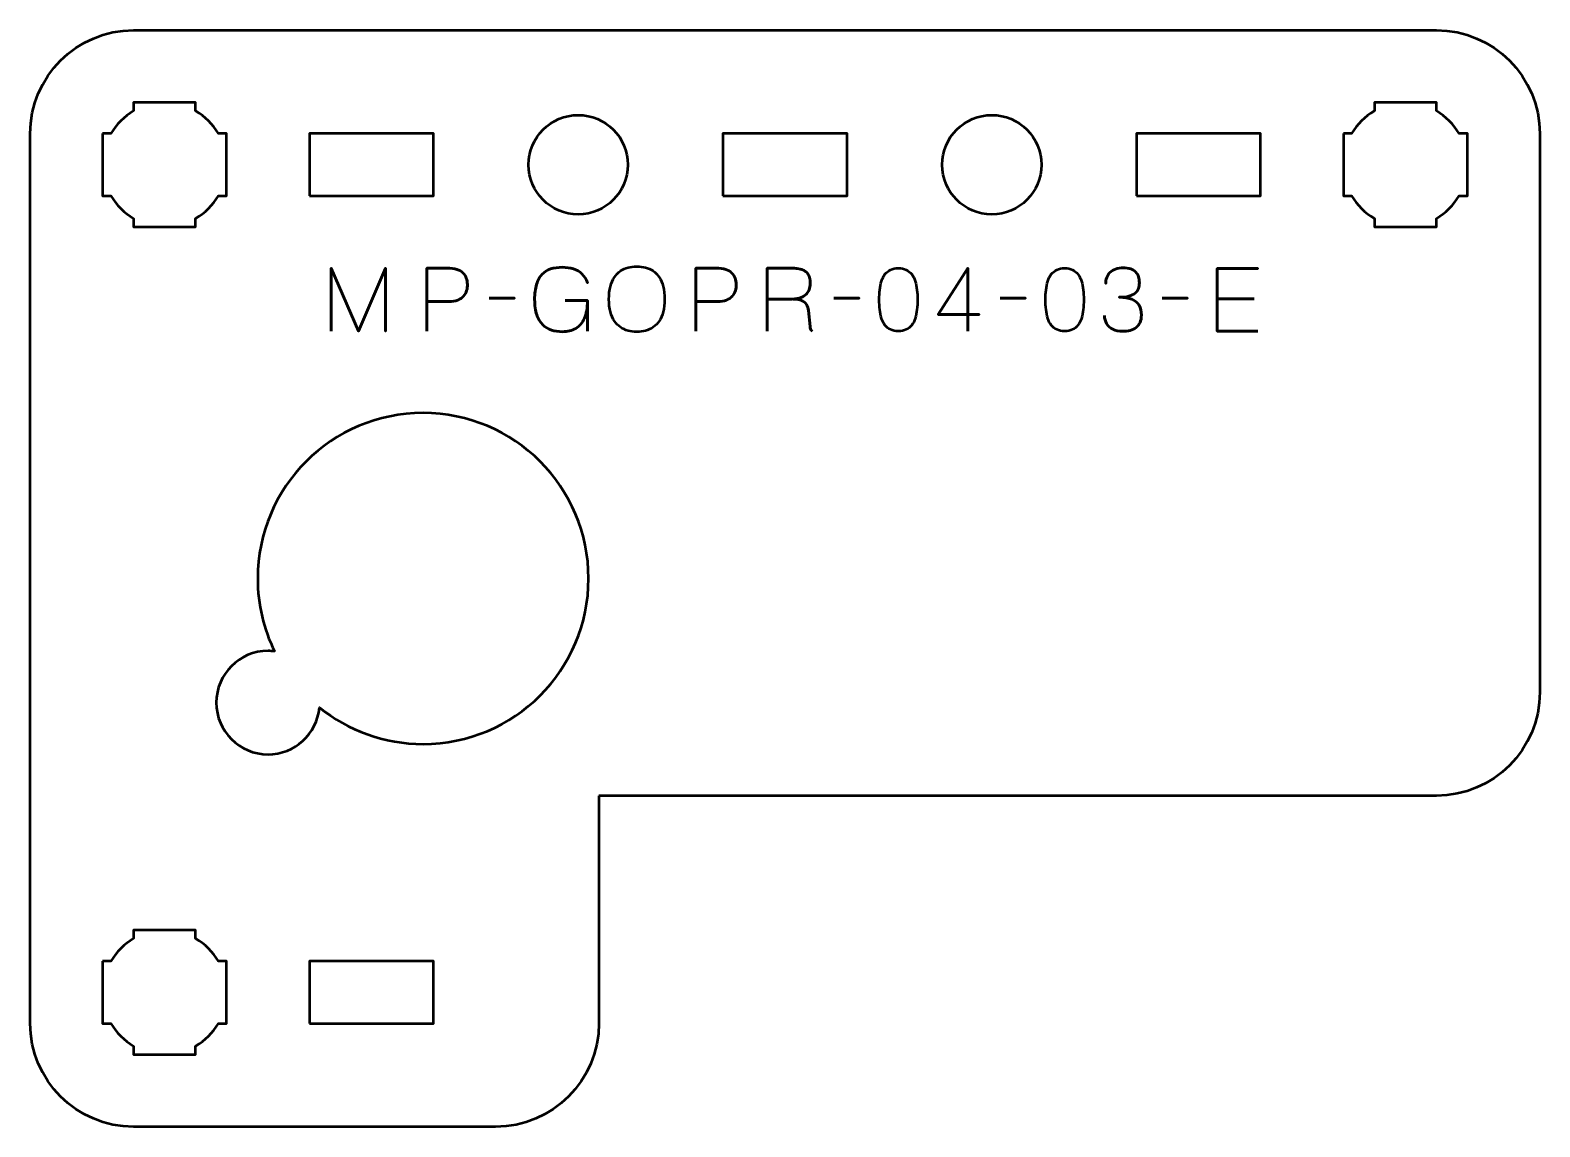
# Model space of a CAD drawing. Header units: centimetres. Extents: x -30.1 to 9.2, y -17.5 to -12.2.
# Drawn here: x 1.85 to 9.15, y -17.5 to -12.2 of the extents above; entities that cross this region are included whole.
import ezdxf

# ---------------------------------------------------------------- set-up
doc = ezdxf.new("R2010")
doc.units = ezdxf.units.CM
doc.header["$MEASUREMENT"] = 0
doc.layers.add('Layer 1', color=7, linetype='Continuous')

msp = doc.modelspace()

# ---------------------------------------------------------------- linework, layer by layer
at = {"layer": 'Layer 1', "lineweight": 53}
for points in [[(3.2, -13), (3.8, -13), (3.8, -12.7), (3.2, -12.7), (3.2, -13)], [(5.2, -13), (5.8, -13), (5.8, -12.7), (5.2, -12.7), (5.2, -13)], [(7.2, -13), (7.8, -13), (7.8, -12.7), (7.2, -12.7), (7.2, -13)], [(3.2, -17), (3.8, -17), (3.8, -16.7), (3.2, -16.7), (3.2, -17)]]:
    msp.add_lwpolyline(points, close=True, dxfattribs=at)
for centre in [(4.5, -12.85), (6.5, -12.85)]:
    msp.add_ellipse(centre, major_axis=(0, 0.24), ratio=1, dxfattribs=at)
for points, knots in [([(4.6, -15.9), (4.6, -15.9), (8.45002, -15.9), (8.45002, -15.9), (8.45002, -15.9), (8.45002, -15.9), (8.65, -15.9), (8.65, -15.9), (8.65, -15.9), (8.92609, -15.9), (9.15, -15.67609), (9.15, -15.4), (9.15, -15.4), (9.15, -15.4), (9.15, -12.7), (9.15, -12.7), (9.15, -12.7), (9.15, -12.42391), (8.92609, -12.2), (8.65, -12.2), (8.65, -12.2), (8.65, -12.2), (2.35, -12.2), (2.35, -12.2), (2.35, -12.2), (2.07391, -12.2), (1.85, -12.42391), (1.85, -12.7), (1.85, -12.7), (1.85, -12.7), (1.85, -17), (1.85, -17), (1.85, -17), (1.85, -17.27609), (2.07391, -17.5), (2.35, -17.5), (2.35, -17.5), (2.35, -17.5), (4.1, -17.5), (4.1, -17.5), (4.1, -17.5), (4.37609, -17.5), (4.6, -17.27609), (4.6, -17), (4.6, -17), (4.6, -17), (4.6, -15.9), (4.6, -15.9)], [0, 0, 0, 0, 0.0833333, 0.0833333, 0.0833333, 0.0833333, 0.1666667, 0.1666667, 0.1666667, 0.1666667, 0.25, 0.25, 0.25, 0.25, 0.3333333, 0.3333333, 0.3333333, 0.3333333, 0.4166667, 0.4166667, 0.4166667, 0.4166667, 0.5, 0.5, 0.5, 0.5, 0.5833333, 0.5833333, 0.5833333, 0.5833333, 0.6666667, 0.6666667, 0.6666667, 0.6666667, 0.75, 0.75, 0.75, 0.75, 0.8333333, 0.8333333, 0.8333333, 0.8333333, 0.9166667, 0.9166667, 0.9166667, 0.9166667, 1, 1, 1, 1]), ([(2.2, -12.7), (2.2, -12.7), (2.24015, -12.7), (2.24015, -12.7), (2.24015, -12.7), (2.2665, -12.65447), (2.30447, -12.6165), (2.35, -12.59015), (2.35, -12.59015), (2.35, -12.59015), (2.35, -12.55), (2.35, -12.55), (2.35, -12.55), (2.35, -12.55), (2.5, -12.55), (2.5, -12.55), (2.5, -12.55), (2.5, -12.55), (2.65, -12.55), (2.65, -12.55), (2.65, -12.55), (2.65, -12.55), (2.65, -12.59015), (2.65, -12.59015), (2.65, -12.59015), (2.69553, -12.6165), (2.7335, -12.65447), (2.75985, -12.7), (2.75985, -12.7), (2.75985, -12.7), (2.8, -12.7), (2.8, -12.7), (2.8, -12.7), (2.8, -12.7), (2.8, -12.85), (2.8, -12.85), (2.8, -12.85), (2.8, -12.85), (2.8, -13), (2.8, -13), (2.8, -13), (2.8, -13), (2.75985, -13), (2.75985, -13), (2.75985, -13), (2.7335, -13.04553), (2.69553, -13.0835), (2.65, -13.10985), (2.65, -13.10985), (2.65, -13.10985), (2.65, -13.15), (2.65, -13.15), (2.65, -13.15), (2.65, -13.15), (2.5, -13.15), (2.5, -13.15), (2.5, -13.15), (2.5, -13.15), (2.35, -13.15), (2.35, -13.15), (2.35, -13.15), (2.35, -13.15), (2.35, -13.10985), (2.35, -13.10985), (2.35, -13.10985), (2.30447, -13.0835), (2.2665, -13.04553), (2.24015, -13), (2.24015, -13), (2.24015, -13), (2.2, -13), (2.2, -13), (2.2, -13), (2.2, -13), (2.2, -12.85), (2.2, -12.85), (2.2, -12.85), (2.2, -12.85), (2.2, -12.7), (2.2, -12.7)], [0, 0, 0, 0, 0.05, 0.05, 0.05, 0.05, 0.1, 0.1, 0.1, 0.1, 0.15, 0.15, 0.15, 0.15, 0.2, 0.2, 0.2, 0.2, 0.25, 0.25, 0.25, 0.25, 0.3, 0.3, 0.3, 0.3, 0.35, 0.35, 0.35, 0.35, 0.4, 0.4, 0.4, 0.4, 0.45, 0.45, 0.45, 0.45, 0.5, 0.5, 0.5, 0.5, 0.55, 0.55, 0.55, 0.55, 0.6, 0.6, 0.6, 0.6, 0.65, 0.65, 0.65, 0.65, 0.7, 0.7, 0.7, 0.7, 0.75, 0.75, 0.75, 0.75, 0.8, 0.8, 0.8, 0.8, 0.85, 0.85, 0.85, 0.85, 0.9, 0.9, 0.9, 0.9, 0.95, 0.95, 0.95, 0.95, 1, 1, 1, 1]), ([(8.2, -12.7), (8.2, -12.7), (8.24015, -12.7), (8.24015, -12.7), (8.24015, -12.7), (8.2665, -12.65447), (8.30447, -12.6165), (8.35, -12.59015), (8.35, -12.59015), (8.35, -12.59015), (8.35, -12.55), (8.35, -12.55), (8.35, -12.55), (8.35, -12.55), (8.5, -12.55), (8.5, -12.55), (8.5, -12.55), (8.5, -12.55), (8.65, -12.55), (8.65, -12.55), (8.65, -12.55), (8.65, -12.55), (8.65, -12.59015), (8.65, -12.59015), (8.65, -12.59015), (8.69553, -12.6165), (8.7335, -12.65447), (8.75985, -12.7), (8.75985, -12.7), (8.75985, -12.7), (8.8, -12.7), (8.8, -12.7), (8.8, -12.7), (8.8, -12.7), (8.8, -12.85), (8.8, -12.85), (8.8, -12.85), (8.8, -12.85), (8.8, -13), (8.8, -13), (8.8, -13), (8.8, -13), (8.75985, -13), (8.75985, -13), (8.75985, -13), (8.7335, -13.04553), (8.69553, -13.0835), (8.65, -13.10985), (8.65, -13.10985), (8.65, -13.10985), (8.65, -13.15), (8.65, -13.15), (8.65, -13.15), (8.65, -13.15), (8.5, -13.15), (8.5, -13.15), (8.5, -13.15), (8.5, -13.15), (8.35, -13.15), (8.35, -13.15), (8.35, -13.15), (8.35, -13.15), (8.35, -13.10985), (8.35, -13.10985), (8.35, -13.10985), (8.30447, -13.0835), (8.2665, -13.04553), (8.24015, -13), (8.24015, -13), (8.24015, -13), (8.2, -13), (8.2, -13), (8.2, -13), (8.2, -13), (8.2, -12.85), (8.2, -12.85), (8.2, -12.85), (8.2, -12.85), (8.2, -12.7), (8.2, -12.7)], [0, 0, 0, 0, 0.05, 0.05, 0.05, 0.05, 0.1, 0.1, 0.1, 0.1, 0.15, 0.15, 0.15, 0.15, 0.2, 0.2, 0.2, 0.2, 0.25, 0.25, 0.25, 0.25, 0.3, 0.3, 0.3, 0.3, 0.35, 0.35, 0.35, 0.35, 0.4, 0.4, 0.4, 0.4, 0.45, 0.45, 0.45, 0.45, 0.5, 0.5, 0.5, 0.5, 0.55, 0.55, 0.55, 0.55, 0.6, 0.6, 0.6, 0.6, 0.65, 0.65, 0.65, 0.65, 0.7, 0.7, 0.7, 0.7, 0.75, 0.75, 0.75, 0.75, 0.8, 0.8, 0.8, 0.8, 0.85, 0.85, 0.85, 0.85, 0.9, 0.9, 0.9, 0.9, 0.95, 0.95, 0.95, 0.95, 1, 1, 1, 1]), ([(3, -15.2), (3.01066, -15.2), (3.02117, -15.20068), (3.03148, -15.20197), (3.03148, -15.20197), (2.97934, -15.09574), (2.95, -14.9763), (2.95, -14.85), (2.95, -14.85), (2.95, -14.40825), (3.30826, -14.05), (3.75001, -14.05), (3.75001, -14.05), (4.19175, -14.05), (4.55, -14.40825), (4.55, -14.85), (4.55, -14.85), (4.55, -15.29174), (4.19175, -15.65), (3.75001, -15.65), (3.75001, -15.65), (3.56031, -15.65), (3.38602, -15.58389), (3.24889, -15.47351), (3.24889, -15.47351), (3.23703, -15.60053), (3.13012, -15.7), (3, -15.7), (3, -15.7), (2.86195, -15.7), (2.75, -15.58805), (2.75, -15.45), (2.75, -15.45), (2.75, -15.31195), (2.86195, -15.2), (3, -15.2)], [0, 0, 0, 0, 0.1111111, 0.1111111, 0.1111111, 0.1111111, 0.2222222, 0.2222222, 0.2222222, 0.2222222, 0.3333333, 0.3333333, 0.3333333, 0.3333333, 0.4444444, 0.4444444, 0.4444444, 0.4444444, 0.5555556, 0.5555556, 0.5555556, 0.5555556, 0.6666667, 0.6666667, 0.6666667, 0.6666667, 0.7777778, 0.7777778, 0.7777778, 0.7777778, 0.8888889, 0.8888889, 0.8888889, 0.8888889, 1, 1, 1, 1]), ([(2.2, -16.7), (2.2, -16.7), (2.24015, -16.7), (2.24015, -16.7), (2.24015, -16.7), (2.2665, -16.65447), (2.30447, -16.6165), (2.35, -16.59015), (2.35, -16.59015), (2.35, -16.59015), (2.35, -16.55), (2.35, -16.55), (2.35, -16.55), (2.35, -16.55), (2.5, -16.55), (2.5, -16.55), (2.5, -16.55), (2.5, -16.55), (2.65, -16.55), (2.65, -16.55), (2.65, -16.55), (2.65, -16.55), (2.65, -16.59015), (2.65, -16.59015), (2.65, -16.59015), (2.69553, -16.6165), (2.7335, -16.65447), (2.75985, -16.7), (2.75985, -16.7), (2.75985, -16.7), (2.8, -16.7), (2.8, -16.7), (2.8, -16.7), (2.8, -16.7), (2.8, -16.85), (2.8, -16.85), (2.8, -16.85), (2.8, -16.85), (2.8, -17), (2.8, -17), (2.8, -17), (2.8, -17), (2.75985, -17), (2.75985, -17), (2.75985, -17), (2.7335, -17.04553), (2.69553, -17.0835), (2.65, -17.10985), (2.65, -17.10985), (2.65, -17.10985), (2.65, -17.15), (2.65, -17.15), (2.65, -17.15), (2.65, -17.15), (2.5, -17.15), (2.5, -17.15), (2.5, -17.15), (2.5, -17.15), (2.35, -17.15), (2.35, -17.15), (2.35, -17.15), (2.35, -17.15), (2.35, -17.10985), (2.35, -17.10985), (2.35, -17.10985), (2.30447, -17.0835), (2.2665, -17.04553), (2.24015, -17), (2.24015, -17), (2.24015, -17), (2.2, -17), (2.2, -17), (2.2, -17), (2.2, -17), (2.2, -16.85), (2.2, -16.85), (2.2, -16.85), (2.2, -16.85), (2.2, -16.7), (2.2, -16.7)], [0, 0, 0, 0, 0.05, 0.05, 0.05, 0.05, 0.1, 0.1, 0.1, 0.1, 0.15, 0.15, 0.15, 0.15, 0.2, 0.2, 0.2, 0.2, 0.25, 0.25, 0.25, 0.25, 0.3, 0.3, 0.3, 0.3, 0.35, 0.35, 0.35, 0.35, 0.4, 0.4, 0.4, 0.4, 0.45, 0.45, 0.45, 0.45, 0.5, 0.5, 0.5, 0.5, 0.55, 0.55, 0.55, 0.55, 0.6, 0.6, 0.6, 0.6, 0.65, 0.65, 0.65, 0.65, 0.7, 0.7, 0.7, 0.7, 0.75, 0.75, 0.75, 0.75, 0.8, 0.8, 0.8, 0.8, 0.85, 0.85, 0.85, 0.85, 0.9, 0.9, 0.9, 0.9, 0.95, 0.95, 0.95, 0.95, 1, 1, 1, 1])]:
    msp.add_open_spline(points, degree=3, knots=knots, dxfattribs=at)
at = {"layer": 'Layer 1', "color": 5, "lineweight": 53}
for points, knots in [([(3.30589, -13.65494), (3.30589, -13.65494), (3.30589, -13.34972), (3.30589, -13.34972), (3.30589, -13.34972), (3.30589, -13.34972), (3.43712, -13.65494), (3.43712, -13.65494), (3.43712, -13.65494), (3.43712, -13.65494), (3.56878, -13.34972), (3.56878, -13.34972), (3.56878, -13.34972), (3.56878, -13.34972), (3.56878, -13.65494), (3.56878, -13.65494), (3.56878, -13.65494), (3.56878, -13.65494), (3.56878, -13.34972), (3.56878, -13.34972), (3.56878, -13.34972), (3.56878, -13.34972), (3.43712, -13.65494), (3.43712, -13.65494), (3.43712, -13.65494), (3.43712, -13.65494), (3.30589, -13.34972), (3.30589, -13.34972), (3.30589, -13.34972), (3.30589, -13.34972), (3.30589, -13.65494), (3.30589, -13.65494)], [0, 0, 0, 0, 0.125, 0.125, 0.125, 0.125, 0.25, 0.25, 0.25, 0.25, 0.375, 0.375, 0.375, 0.375, 0.5, 0.5, 0.5, 0.5, 0.625, 0.625, 0.625, 0.625, 0.75, 0.75, 0.75, 0.75, 0.875, 0.875, 0.875, 0.875, 1, 1, 1, 1]), ([(3.76859, -13.65494), (3.76859, -13.65494), (3.76859, -13.34972), (3.76859, -13.34972), (3.76859, -13.34972), (3.76859, -13.34972), (3.86596, -13.34972), (3.86596, -13.34972), (3.86596, -13.34972), (3.88543, -13.34979), (3.90144, -13.35198), (3.91407, -13.35621), (3.91407, -13.35621), (3.92663, -13.36037), (3.93651, -13.36616), (3.94364, -13.3735), (3.94364, -13.3735), (3.95076, -13.38076), (3.95584, -13.38909), (3.95895, -13.39847), (3.95895, -13.39847), (3.96198, -13.40786), (3.96374, -13.41766), (3.96417, -13.42804), (3.96417, -13.42804), (3.96466, -13.43841), (3.96346, -13.44857), (3.96064, -13.45844), (3.96064, -13.45844), (3.95775, -13.46832), (3.95288, -13.47728), (3.94589, -13.48533), (3.94589, -13.48533), (3.93898, -13.49337), (3.9296, -13.49979), (3.91781, -13.50452), (3.91781, -13.50452), (3.90603, -13.50931), (3.89143, -13.51171), (3.874, -13.51185), (3.874, -13.51185), (3.874, -13.51185), (3.76859, -13.51185), (3.76859, -13.51185), (3.76859, -13.51185), (3.76859, -13.51185), (3.874, -13.51185), (3.874, -13.51185), (3.874, -13.51185), (3.89107, -13.51171), (3.90554, -13.50931), (3.91725, -13.50452), (3.91725, -13.50452), (3.92903, -13.49979), (3.93842, -13.49337), (3.94547, -13.48533), (3.94547, -13.48533), (3.95246, -13.47728), (3.95747, -13.46832), (3.96043, -13.45844), (3.96043, -13.45844), (3.96339, -13.44857), (3.96466, -13.43841), (3.96417, -13.42804), (3.96417, -13.42804), (3.96374, -13.41766), (3.96198, -13.40786), (3.95881, -13.39847), (3.95881, -13.39847), (3.9557, -13.38909), (3.95048, -13.38076), (3.94335, -13.3735), (3.94335, -13.3735), (3.93616, -13.36616), (3.92628, -13.36037), (3.91372, -13.35621), (3.91372, -13.35621), (3.90109, -13.35198), (3.88522, -13.34979), (3.86596, -13.34972), (3.86596, -13.34972), (3.86596, -13.34972), (3.76859, -13.34972), (3.76859, -13.34972), (3.76859, -13.34972), (3.76859, -13.34972), (3.76859, -13.65494), (3.76859, -13.65494)], [0, 0, 0, 0, 0.0454545, 0.0454545, 0.0454545, 0.0454545, 0.0909091, 0.0909091, 0.0909091, 0.0909091, 0.1363636, 0.1363636, 0.1363636, 0.1363636, 0.1818182, 0.1818182, 0.1818182, 0.1818182, 0.2272727, 0.2272727, 0.2272727, 0.2272727, 0.2727273, 0.2727273, 0.2727273, 0.2727273, 0.3181818, 0.3181818, 0.3181818, 0.3181818, 0.3636364, 0.3636364, 0.3636364, 0.3636364, 0.4090909, 0.4090909, 0.4090909, 0.4090909, 0.4545455, 0.4545455, 0.4545455, 0.4545455, 0.5, 0.5, 0.5, 0.5, 0.5454545, 0.5454545, 0.5454545, 0.5454545, 0.5909091, 0.5909091, 0.5909091, 0.5909091, 0.6363636, 0.6363636, 0.6363636, 0.6363636, 0.6818182, 0.6818182, 0.6818182, 0.6818182, 0.7272727, 0.7272727, 0.7272727, 0.7272727, 0.7727273, 0.7727273, 0.7727273, 0.7727273, 0.8181818, 0.8181818, 0.8181818, 0.8181818, 0.8636364, 0.8636364, 0.8636364, 0.8636364, 0.9090909, 0.9090909, 0.9090909, 0.9090909, 0.9545455, 0.9545455, 0.9545455, 0.9545455, 1, 1, 1, 1]), ([(4.43618, -13.50677), (4.43618, -13.50677), (4.54497, -13.50677), (4.54497, -13.50677), (4.54497, -13.50677), (4.54483, -13.54142), (4.53989, -13.56985), (4.53001, -13.592), (4.53001, -13.592), (4.52014, -13.61423), (4.50617, -13.6306), (4.48796, -13.64125), (4.48796, -13.64125), (4.46976, -13.65184), (4.44817, -13.65713), (4.42305, -13.65706), (4.42305, -13.65706), (4.40421, -13.65713), (4.38672, -13.65452), (4.37056, -13.64908), (4.37056, -13.64908), (4.3544, -13.64372), (4.34022, -13.63497), (4.32808, -13.62291), (4.32808, -13.62291), (4.31595, -13.61084), (4.30642, -13.5949), (4.29965, -13.57507), (4.29965, -13.57507), (4.29288, -13.55525), (4.28942, -13.5309), (4.28928, -13.50212), (4.28928, -13.50212), (4.28935, -13.47319), (4.29238, -13.44878), (4.29838, -13.42874), (4.29838, -13.42874), (4.30445, -13.40877), (4.3132, -13.39269), (4.32477, -13.38048), (4.32477, -13.38048), (4.33627, -13.36835), (4.35031, -13.35953), (4.36682, -13.35402), (4.36682, -13.35402), (4.38333, -13.34852), (4.40203, -13.34584), (4.42305, -13.34591), (4.42305, -13.34591), (4.44302, -13.34584), (4.46094, -13.34831), (4.47689, -13.35332), (4.47689, -13.35332), (4.49283, -13.35833), (4.50652, -13.36637), (4.51795, -13.37745), (4.51795, -13.37745), (4.52945, -13.38852), (4.53841, -13.40313), (4.54497, -13.42126), (4.54497, -13.42126), (4.53841, -13.40313), (4.52945, -13.38852), (4.51795, -13.37745), (4.51795, -13.37745), (4.50652, -13.36637), (4.49283, -13.35833), (4.47689, -13.35332), (4.47689, -13.35332), (4.46094, -13.34831), (4.44302, -13.34584), (4.42305, -13.34591), (4.42305, -13.34591), (4.40203, -13.34584), (4.38333, -13.34852), (4.36682, -13.35402), (4.36682, -13.35402), (4.35031, -13.35953), (4.33627, -13.36835), (4.32477, -13.38048), (4.32477, -13.38048), (4.3132, -13.39269), (4.30445, -13.40877), (4.29838, -13.42874), (4.29838, -13.42874), (4.29238, -13.44878), (4.28935, -13.47319), (4.28928, -13.50212), (4.28928, -13.50212), (4.28942, -13.5309), (4.29288, -13.55525), (4.29965, -13.57507), (4.29965, -13.57507), (4.30642, -13.5949), (4.31595, -13.61084), (4.32808, -13.62291), (4.32808, -13.62291), (4.34022, -13.63497), (4.3544, -13.64372), (4.37056, -13.64908), (4.37056, -13.64908), (4.38672, -13.65452), (4.40421, -13.65713), (4.42305, -13.65706), (4.42305, -13.65706), (4.44817, -13.65713), (4.46976, -13.65184), (4.48796, -13.64125), (4.48796, -13.64125), (4.50617, -13.6306), (4.52014, -13.61423), (4.53001, -13.592), (4.53001, -13.592), (4.53989, -13.56985), (4.54483, -13.54142), (4.54497, -13.50677), (4.54497, -13.50677), (4.54497, -13.50677), (4.43618, -13.50677), (4.43618, -13.50677)], [0, 0, 0, 0, 0.0333333, 0.0333333, 0.0333333, 0.0333333, 0.0666667, 0.0666667, 0.0666667, 0.0666667, 0.1, 0.1, 0.1, 0.1, 0.1333333, 0.1333333, 0.1333333, 0.1333333, 0.1666667, 0.1666667, 0.1666667, 0.1666667, 0.2, 0.2, 0.2, 0.2, 0.2333333, 0.2333333, 0.2333333, 0.2333333, 0.2666667, 0.2666667, 0.2666667, 0.2666667, 0.3, 0.3, 0.3, 0.3, 0.3333333, 0.3333333, 0.3333333, 0.3333333, 0.3666667, 0.3666667, 0.3666667, 0.3666667, 0.4, 0.4, 0.4, 0.4, 0.4333333, 0.4333333, 0.4333333, 0.4333333, 0.4666667, 0.4666667, 0.4666667, 0.4666667, 0.5, 0.5, 0.5, 0.5, 0.5333333, 0.5333333, 0.5333333, 0.5333333, 0.5666667, 0.5666667, 0.5666667, 0.5666667, 0.6, 0.6, 0.6, 0.6, 0.6333333, 0.6333333, 0.6333333, 0.6333333, 0.6666667, 0.6666667, 0.6666667, 0.6666667, 0.7, 0.7, 0.7, 0.7, 0.7333333, 0.7333333, 0.7333333, 0.7333333, 0.7666667, 0.7666667, 0.7666667, 0.7666667, 0.8, 0.8, 0.8, 0.8, 0.8333333, 0.8333333, 0.8333333, 0.8333333, 0.8666667, 0.8666667, 0.8666667, 0.8666667, 0.9, 0.9, 0.9, 0.9, 0.9333333, 0.9333333, 0.9333333, 0.9333333, 0.9666667, 0.9666667, 0.9666667, 0.9666667, 1, 1, 1, 1]), ([(4.78331, -13.65748), (4.7982, -13.65755), (4.81231, -13.65579), (4.82578, -13.65233), (4.82578, -13.65233), (4.83919, -13.6488), (4.85146, -13.6433), (4.86268, -13.63568), (4.86268, -13.63568), (4.8739, -13.62813), (4.88364, -13.61818), (4.89189, -13.6059), (4.89189, -13.6059), (4.90015, -13.59363), (4.9065, -13.57874), (4.91101, -13.56124), (4.91101, -13.56124), (4.9156, -13.54375), (4.91786, -13.52335), (4.91793, -13.5), (4.91793, -13.5), (4.91786, -13.47665), (4.9156, -13.45626), (4.91101, -13.43869), (4.91101, -13.43869), (4.9065, -13.42112), (4.90015, -13.40616), (4.89189, -13.39382), (4.89189, -13.39382), (4.88364, -13.38147), (4.8739, -13.37145), (4.86268, -13.36376), (4.86268, -13.36376), (4.85146, -13.35607), (4.83919, -13.3505), (4.82578, -13.3469), (4.82578, -13.3469), (4.81231, -13.34337), (4.7982, -13.34161), (4.78331, -13.34168), (4.78331, -13.34168), (4.76842, -13.34161), (4.75431, -13.34337), (4.74083, -13.3469), (4.74083, -13.3469), (4.72743, -13.3505), (4.71515, -13.35607), (4.70393, -13.36376), (4.70393, -13.36376), (4.69272, -13.37145), (4.68298, -13.38147), (4.67472, -13.39382), (4.67472, -13.39382), (4.66647, -13.40616), (4.66012, -13.42112), (4.6556, -13.43869), (4.6556, -13.43869), (4.65102, -13.45626), (4.64876, -13.47665), (4.64869, -13.5), (4.64869, -13.5), (4.64876, -13.52335), (4.65102, -13.54375), (4.6556, -13.56124), (4.6556, -13.56124), (4.66012, -13.57874), (4.66647, -13.59363), (4.67472, -13.6059), (4.67472, -13.6059), (4.68298, -13.61818), (4.69272, -13.62813), (4.70393, -13.63568), (4.70393, -13.63568), (4.71515, -13.6433), (4.72743, -13.6488), (4.74083, -13.65233), (4.74083, -13.65233), (4.75431, -13.65579), (4.76842, -13.65755), (4.78331, -13.65748)], [0, 0, 0, 0, 0.05, 0.05, 0.05, 0.05, 0.1, 0.1, 0.1, 0.1, 0.15, 0.15, 0.15, 0.15, 0.2, 0.2, 0.2, 0.2, 0.25, 0.25, 0.25, 0.25, 0.3, 0.3, 0.3, 0.3, 0.35, 0.35, 0.35, 0.35, 0.4, 0.4, 0.4, 0.4, 0.45, 0.45, 0.45, 0.45, 0.5, 0.5, 0.5, 0.5, 0.55, 0.55, 0.55, 0.55, 0.6, 0.6, 0.6, 0.6, 0.65, 0.65, 0.65, 0.65, 0.7, 0.7, 0.7, 0.7, 0.75, 0.75, 0.75, 0.75, 0.8, 0.8, 0.8, 0.8, 0.85, 0.85, 0.85, 0.85, 0.9, 0.9, 0.9, 0.9, 0.95, 0.95, 0.95, 0.95, 1, 1, 1, 1]), ([(4.78331, -13.65748), (4.7982, -13.65755), (4.81231, -13.65579), (4.82578, -13.65233), (4.82578, -13.65233), (4.83919, -13.6488), (4.85146, -13.6433), (4.86268, -13.63568), (4.86268, -13.63568), (4.8739, -13.62813), (4.88364, -13.61818), (4.89189, -13.6059), (4.89189, -13.6059), (4.90015, -13.59363), (4.9065, -13.57874), (4.91101, -13.56124), (4.91101, -13.56124), (4.9156, -13.54375), (4.91786, -13.52335), (4.91793, -13.5), (4.91793, -13.5), (4.91786, -13.47665), (4.9156, -13.45626), (4.91101, -13.43869), (4.91101, -13.43869), (4.9065, -13.42112), (4.90015, -13.40616), (4.89189, -13.39382), (4.89189, -13.39382), (4.88364, -13.38147), (4.8739, -13.37145), (4.86268, -13.36376), (4.86268, -13.36376), (4.85146, -13.35607), (4.83919, -13.3505), (4.82578, -13.3469), (4.82578, -13.3469), (4.81231, -13.34337), (4.7982, -13.34161), (4.78331, -13.34168), (4.78331, -13.34168), (4.76842, -13.34161), (4.75431, -13.34337), (4.74083, -13.3469), (4.74083, -13.3469), (4.72743, -13.3505), (4.71515, -13.35607), (4.70393, -13.36376), (4.70393, -13.36376), (4.69272, -13.37145), (4.68298, -13.38147), (4.67472, -13.39382), (4.67472, -13.39382), (4.66647, -13.40616), (4.66012, -13.42112), (4.6556, -13.43869), (4.6556, -13.43869), (4.65102, -13.45626), (4.64876, -13.47665), (4.64869, -13.5), (4.64869, -13.5), (4.64876, -13.52335), (4.65102, -13.54375), (4.6556, -13.56124), (4.6556, -13.56124), (4.66012, -13.57874), (4.66647, -13.59363), (4.67472, -13.6059), (4.67472, -13.6059), (4.68298, -13.61818), (4.69272, -13.62813), (4.70393, -13.63568), (4.70393, -13.63568), (4.71515, -13.6433), (4.72743, -13.6488), (4.74083, -13.65233), (4.74083, -13.65233), (4.75431, -13.65579), (4.76842, -13.65755), (4.78331, -13.65748)], [0, 0, 0, 0, 0.05, 0.05, 0.05, 0.05, 0.1, 0.1, 0.1, 0.1, 0.15, 0.15, 0.15, 0.15, 0.2, 0.2, 0.2, 0.2, 0.25, 0.25, 0.25, 0.25, 0.3, 0.3, 0.3, 0.3, 0.35, 0.35, 0.35, 0.35, 0.4, 0.4, 0.4, 0.4, 0.45, 0.45, 0.45, 0.45, 0.5, 0.5, 0.5, 0.5, 0.55, 0.55, 0.55, 0.55, 0.6, 0.6, 0.6, 0.6, 0.65, 0.65, 0.65, 0.65, 0.7, 0.7, 0.7, 0.7, 0.75, 0.75, 0.75, 0.75, 0.8, 0.8, 0.8, 0.8, 0.85, 0.85, 0.85, 0.85, 0.9, 0.9, 0.9, 0.9, 0.95, 0.95, 0.95, 0.95, 1, 1, 1, 1]), ([(5.06821, -13.65494), (5.06821, -13.65494), (5.06821, -13.34972), (5.06821, -13.34972), (5.06821, -13.34972), (5.06821, -13.34972), (5.16558, -13.34972), (5.16558, -13.34972), (5.16558, -13.34972), (5.18505, -13.34979), (5.20106, -13.35198), (5.21369, -13.35621), (5.21369, -13.35621), (5.22625, -13.36037), (5.23613, -13.36616), (5.24326, -13.3735), (5.24326, -13.3735), (5.25038, -13.38076), (5.25546, -13.38909), (5.25857, -13.39847), (5.25857, -13.39847), (5.2616, -13.40786), (5.26336, -13.41766), (5.26379, -13.42804), (5.26379, -13.42804), (5.26428, -13.43841), (5.26308, -13.44857), (5.26026, -13.45844), (5.26026, -13.45844), (5.25737, -13.46832), (5.2525, -13.47728), (5.24551, -13.48533), (5.24551, -13.48533), (5.2386, -13.49337), (5.22922, -13.49979), (5.21743, -13.50452), (5.21743, -13.50452), (5.20565, -13.50931), (5.19105, -13.51171), (5.17362, -13.51185), (5.17362, -13.51185), (5.17362, -13.51185), (5.06821, -13.51185), (5.06821, -13.51185), (5.06821, -13.51185), (5.06821, -13.51185), (5.17362, -13.51185), (5.17362, -13.51185), (5.17362, -13.51185), (5.19069, -13.51171), (5.20516, -13.50931), (5.21687, -13.50452), (5.21687, -13.50452), (5.22865, -13.49979), (5.23804, -13.49337), (5.24509, -13.48533), (5.24509, -13.48533), (5.25208, -13.47728), (5.25709, -13.46832), (5.26005, -13.45844), (5.26005, -13.45844), (5.26301, -13.44857), (5.26428, -13.43841), (5.26379, -13.42804), (5.26379, -13.42804), (5.26336, -13.41766), (5.2616, -13.40786), (5.25843, -13.39847), (5.25843, -13.39847), (5.25532, -13.38909), (5.2501, -13.38076), (5.24297, -13.3735), (5.24297, -13.3735), (5.23578, -13.36616), (5.2259, -13.36037), (5.21334, -13.35621), (5.21334, -13.35621), (5.20071, -13.35198), (5.18484, -13.34979), (5.16558, -13.34972), (5.16558, -13.34972), (5.16558, -13.34972), (5.06821, -13.34972), (5.06821, -13.34972), (5.06821, -13.34972), (5.06821, -13.34972), (5.06821, -13.65494), (5.06821, -13.65494)], [0, 0, 0, 0, 0.0454545, 0.0454545, 0.0454545, 0.0454545, 0.0909091, 0.0909091, 0.0909091, 0.0909091, 0.1363636, 0.1363636, 0.1363636, 0.1363636, 0.1818182, 0.1818182, 0.1818182, 0.1818182, 0.2272727, 0.2272727, 0.2272727, 0.2272727, 0.2727273, 0.2727273, 0.2727273, 0.2727273, 0.3181818, 0.3181818, 0.3181818, 0.3181818, 0.3636364, 0.3636364, 0.3636364, 0.3636364, 0.4090909, 0.4090909, 0.4090909, 0.4090909, 0.4545455, 0.4545455, 0.4545455, 0.4545455, 0.5, 0.5, 0.5, 0.5, 0.5454545, 0.5454545, 0.5454545, 0.5454545, 0.5909091, 0.5909091, 0.5909091, 0.5909091, 0.6363636, 0.6363636, 0.6363636, 0.6363636, 0.6818182, 0.6818182, 0.6818182, 0.6818182, 0.7272727, 0.7272727, 0.7272727, 0.7272727, 0.7727273, 0.7727273, 0.7727273, 0.7727273, 0.8181818, 0.8181818, 0.8181818, 0.8181818, 0.8636364, 0.8636364, 0.8636364, 0.8636364, 0.9090909, 0.9090909, 0.9090909, 0.9090909, 0.9545455, 0.9545455, 0.9545455, 0.9545455, 1, 1, 1, 1]), ([(5.41449, -13.65494), (5.41449, -13.65494), (5.41449, -13.34972), (5.41449, -13.34972), (5.41449, -13.34972), (5.41449, -13.34972), (5.52583, -13.34972), (5.52583, -13.34972), (5.52583, -13.34972), (5.54135, -13.34972), (5.55461, -13.35078), (5.56555, -13.35282), (5.56555, -13.35282), (5.57655, -13.35487), (5.58566, -13.35783), (5.59285, -13.36171), (5.59285, -13.36171), (5.60005, -13.36559), (5.60569, -13.37032), (5.60986, -13.37589), (5.60986, -13.37589), (5.61409, -13.3814), (5.61705, -13.38768), (5.61896, -13.39466), (5.61896, -13.39466), (5.62086, -13.40165), (5.62199, -13.4092), (5.62234, -13.41745), (5.62234, -13.41745), (5.62284, -13.42782), (5.62171, -13.43784), (5.61903, -13.44751), (5.61903, -13.44751), (5.61628, -13.45724), (5.61155, -13.46592), (5.60485, -13.47368), (5.60485, -13.47368), (5.59807, -13.48145), (5.58897, -13.48758), (5.5774, -13.49217), (5.5774, -13.49217), (5.56583, -13.49669), (5.55151, -13.49908), (5.53429, -13.49915), (5.53429, -13.49915), (5.53429, -13.49915), (5.41449, -13.49915), (5.41449, -13.49915), (5.41449, -13.49915), (5.41449, -13.49915), (5.53429, -13.49915), (5.53429, -13.49915), (5.53429, -13.49915), (5.55115, -13.49908), (5.56534, -13.49669), (5.57684, -13.49217), (5.57684, -13.49217), (5.58834, -13.48758), (5.59751, -13.48145), (5.60435, -13.47368), (5.60435, -13.47368), (5.6112, -13.46592), (5.61599, -13.45724), (5.61882, -13.44751), (5.61882, -13.44751), (5.62164, -13.43784), (5.62284, -13.42782), (5.62234, -13.41745), (5.62234, -13.41745), (5.62192, -13.40715), (5.62016, -13.39784), (5.61705, -13.38951), (5.61705, -13.38951), (5.61402, -13.38126), (5.60894, -13.37413), (5.60188, -13.3682), (5.60188, -13.3682), (5.59483, -13.36228), (5.58509, -13.35769), (5.57274, -13.35452), (5.57274, -13.35452), (5.5604, -13.35134), (5.54473, -13.34972), (5.52583, -13.34972), (5.52583, -13.34972), (5.52583, -13.34972), (5.41449, -13.34972), (5.41449, -13.34972), (5.41449, -13.34972), (5.41449, -13.34972), (5.41449, -13.65494), (5.41449, -13.65494)], [0, 0, 0, 0, 0.0434783, 0.0434783, 0.0434783, 0.0434783, 0.0869565, 0.0869565, 0.0869565, 0.0869565, 0.1304348, 0.1304348, 0.1304348, 0.1304348, 0.173913, 0.173913, 0.173913, 0.173913, 0.2173913, 0.2173913, 0.2173913, 0.2173913, 0.2608696, 0.2608696, 0.2608696, 0.2608696, 0.3043478, 0.3043478, 0.3043478, 0.3043478, 0.3478261, 0.3478261, 0.3478261, 0.3478261, 0.3913043, 0.3913043, 0.3913043, 0.3913043, 0.4347826, 0.4347826, 0.4347826, 0.4347826, 0.4782609, 0.4782609, 0.4782609, 0.4782609, 0.5217391, 0.5217391, 0.5217391, 0.5217391, 0.5652174, 0.5652174, 0.5652174, 0.5652174, 0.6086957, 0.6086957, 0.6086957, 0.6086957, 0.6521739, 0.6521739, 0.6521739, 0.6521739, 0.6956522, 0.6956522, 0.6956522, 0.6956522, 0.7391304, 0.7391304, 0.7391304, 0.7391304, 0.7826087, 0.7826087, 0.7826087, 0.7826087, 0.826087, 0.826087, 0.826087, 0.826087, 0.8695652, 0.8695652, 0.8695652, 0.8695652, 0.9130435, 0.9130435, 0.9130435, 0.9130435, 0.9565217, 0.9565217, 0.9565217, 0.9565217, 1, 1, 1, 1]), ([(6.04822, -13.65494), (6.06303, -13.65487), (6.0758, -13.65226), (6.08646, -13.64718), (6.08646, -13.64718), (6.09704, -13.6421), (6.10586, -13.63483), (6.11291, -13.62559), (6.11291, -13.62559), (6.1199, -13.61628), (6.1254, -13.60527), (6.12949, -13.59257), (6.12949, -13.59257), (6.13352, -13.57987), (6.13641, -13.56597), (6.13803, -13.55073), (6.13803, -13.55073), (6.13973, -13.53549), (6.14057, -13.51947), (6.1405, -13.50254), (6.1405, -13.50254), (6.14057, -13.48568), (6.13973, -13.46966), (6.13803, -13.45449), (6.13803, -13.45449), (6.13641, -13.43932), (6.13352, -13.42535), (6.12949, -13.41265), (6.12949, -13.41265), (6.1254, -13.40002), (6.1199, -13.38902), (6.11291, -13.37963), (6.11291, -13.37963), (6.10586, -13.37032), (6.09704, -13.36305), (6.08646, -13.35797), (6.08646, -13.35797), (6.0758, -13.35282), (6.06303, -13.35021), (6.04822, -13.35014), (6.04822, -13.35014), (6.0334, -13.35021), (6.02063, -13.35282), (6.00997, -13.35797), (6.00997, -13.35797), (5.99939, -13.36305), (5.99057, -13.37032), (5.98352, -13.37963), (5.98352, -13.37963), (5.97653, -13.38902), (5.97103, -13.40002), (5.96694, -13.41265), (5.96694, -13.41265), (5.96291, -13.42535), (5.96002, -13.43932), (5.9584, -13.45449), (5.9584, -13.45449), (5.95671, -13.46966), (5.95586, -13.48568), (5.95593, -13.50254), (5.95593, -13.50254), (5.95586, -13.51947), (5.95671, -13.53549), (5.9584, -13.55073), (5.9584, -13.55073), (5.96002, -13.56597), (5.96291, -13.57987), (5.96694, -13.59257), (5.96694, -13.59257), (5.97103, -13.60527), (5.97653, -13.61628), (5.98352, -13.62559), (5.98352, -13.62559), (5.99057, -13.63483), (5.99939, -13.6421), (6.00997, -13.64718), (6.00997, -13.64718), (6.02063, -13.65226), (6.0334, -13.65487), (6.04822, -13.65494)], [0, 0, 0, 0, 0.05, 0.05, 0.05, 0.05, 0.1, 0.1, 0.1, 0.1, 0.15, 0.15, 0.15, 0.15, 0.2, 0.2, 0.2, 0.2, 0.25, 0.25, 0.25, 0.25, 0.3, 0.3, 0.3, 0.3, 0.35, 0.35, 0.35, 0.35, 0.4, 0.4, 0.4, 0.4, 0.45, 0.45, 0.45, 0.45, 0.5, 0.5, 0.5, 0.5, 0.55, 0.55, 0.55, 0.55, 0.6, 0.6, 0.6, 0.6, 0.65, 0.65, 0.65, 0.65, 0.7, 0.7, 0.7, 0.7, 0.75, 0.75, 0.75, 0.75, 0.8, 0.8, 0.8, 0.8, 0.85, 0.85, 0.85, 0.85, 0.9, 0.9, 0.9, 0.9, 0.95, 0.95, 0.95, 0.95, 1, 1, 1, 1]), ([(6.04822, -13.65494), (6.06303, -13.65487), (6.0758, -13.65226), (6.08646, -13.64718), (6.08646, -13.64718), (6.09704, -13.6421), (6.10586, -13.63483), (6.11291, -13.62559), (6.11291, -13.62559), (6.1199, -13.61628), (6.1254, -13.60527), (6.12949, -13.59257), (6.12949, -13.59257), (6.13352, -13.57987), (6.13641, -13.56597), (6.13803, -13.55073), (6.13803, -13.55073), (6.13973, -13.53549), (6.14057, -13.51947), (6.1405, -13.50254), (6.1405, -13.50254), (6.14057, -13.48568), (6.13973, -13.46966), (6.13803, -13.45449), (6.13803, -13.45449), (6.13641, -13.43932), (6.13352, -13.42535), (6.12949, -13.41265), (6.12949, -13.41265), (6.1254, -13.40002), (6.1199, -13.38902), (6.11291, -13.37963), (6.11291, -13.37963), (6.10586, -13.37032), (6.09704, -13.36305), (6.08646, -13.35797), (6.08646, -13.35797), (6.0758, -13.35282), (6.06303, -13.35021), (6.04822, -13.35014), (6.04822, -13.35014), (6.0334, -13.35021), (6.02063, -13.35282), (6.00997, -13.35797), (6.00997, -13.35797), (5.99939, -13.36305), (5.99057, -13.37032), (5.98352, -13.37963), (5.98352, -13.37963), (5.97653, -13.38902), (5.97103, -13.40002), (5.96694, -13.41265), (5.96694, -13.41265), (5.96291, -13.42535), (5.96002, -13.43932), (5.9584, -13.45449), (5.9584, -13.45449), (5.95671, -13.46966), (5.95586, -13.48568), (5.95593, -13.50254), (5.95593, -13.50254), (5.95586, -13.51947), (5.95671, -13.53549), (5.9584, -13.55073), (5.9584, -13.55073), (5.96002, -13.56597), (5.96291, -13.57987), (5.96694, -13.59257), (5.96694, -13.59257), (5.97103, -13.60527), (5.97653, -13.61628), (5.98352, -13.62559), (5.98352, -13.62559), (5.99057, -13.63483), (5.99939, -13.6421), (6.00997, -13.64718), (6.00997, -13.64718), (6.02063, -13.65226), (6.0334, -13.65487), (6.04822, -13.65494)], [0, 0, 0, 0, 0.05, 0.05, 0.05, 0.05, 0.1, 0.1, 0.1, 0.1, 0.15, 0.15, 0.15, 0.15, 0.2, 0.2, 0.2, 0.2, 0.25, 0.25, 0.25, 0.25, 0.3, 0.3, 0.3, 0.3, 0.35, 0.35, 0.35, 0.35, 0.4, 0.4, 0.4, 0.4, 0.45, 0.45, 0.45, 0.45, 0.5, 0.5, 0.5, 0.5, 0.55, 0.55, 0.55, 0.55, 0.6, 0.6, 0.6, 0.6, 0.65, 0.65, 0.65, 0.65, 0.7, 0.7, 0.7, 0.7, 0.75, 0.75, 0.75, 0.75, 0.8, 0.8, 0.8, 0.8, 0.85, 0.85, 0.85, 0.85, 0.9, 0.9, 0.9, 0.9, 0.95, 0.95, 0.95, 0.95, 1, 1, 1, 1]), ([(6.38476, -13.65494), (6.38476, -13.65494), (6.38476, -13.34972), (6.38476, -13.34972), (6.38476, -13.34972), (6.38476, -13.34972), (6.24083, -13.57366), (6.24083, -13.57366), (6.24083, -13.57366), (6.24083, -13.57366), (6.43895, -13.57366), (6.43895, -13.57366), (6.43895, -13.57366), (6.43895, -13.57366), (6.24083, -13.57366), (6.24083, -13.57366), (6.24083, -13.57366), (6.24083, -13.57366), (6.38476, -13.34972), (6.38476, -13.34972), (6.38476, -13.34972), (6.38476, -13.34972), (6.38476, -13.65494), (6.38476, -13.65494)], [0, 0, 0, 0, 0.1666667, 0.1666667, 0.1666667, 0.1666667, 0.3333333, 0.3333333, 0.3333333, 0.3333333, 0.5, 0.5, 0.5, 0.5, 0.6666667, 0.6666667, 0.6666667, 0.6666667, 0.8333333, 0.8333333, 0.8333333, 0.8333333, 1, 1, 1, 1]), ([(6.85212, -13.65494), (6.86693, -13.65487), (6.8797, -13.65226), (6.89036, -13.64718), (6.89036, -13.64718), (6.90094, -13.6421), (6.90976, -13.63483), (6.91681, -13.62559), (6.91681, -13.62559), (6.9238, -13.61628), (6.9293, -13.60527), (6.93339, -13.59257), (6.93339, -13.59257), (6.93742, -13.57987), (6.94031, -13.56597), (6.94193, -13.55073), (6.94193, -13.55073), (6.94363, -13.53549), (6.94447, -13.51947), (6.9444, -13.50254), (6.9444, -13.50254), (6.94447, -13.48568), (6.94363, -13.46966), (6.94193, -13.45449), (6.94193, -13.45449), (6.94031, -13.43932), (6.93742, -13.42535), (6.93339, -13.41265), (6.93339, -13.41265), (6.9293, -13.40002), (6.9238, -13.38902), (6.91681, -13.37963), (6.91681, -13.37963), (6.90976, -13.37032), (6.90094, -13.36305), (6.89036, -13.35797), (6.89036, -13.35797), (6.8797, -13.35282), (6.86693, -13.35021), (6.85212, -13.35014), (6.85212, -13.35014), (6.8373, -13.35021), (6.82453, -13.35282), (6.81387, -13.35797), (6.81387, -13.35797), (6.80329, -13.36305), (6.79447, -13.37032), (6.78742, -13.37963), (6.78742, -13.37963), (6.78043, -13.38902), (6.77493, -13.40002), (6.77084, -13.41265), (6.77084, -13.41265), (6.76681, -13.42535), (6.76392, -13.43932), (6.7623, -13.45449), (6.7623, -13.45449), (6.76061, -13.46966), (6.75976, -13.48568), (6.75983, -13.50254), (6.75983, -13.50254), (6.75976, -13.51947), (6.76061, -13.53549), (6.7623, -13.55073), (6.7623, -13.55073), (6.76392, -13.56597), (6.76681, -13.57987), (6.77084, -13.59257), (6.77084, -13.59257), (6.77493, -13.60527), (6.78043, -13.61628), (6.78742, -13.62559), (6.78742, -13.62559), (6.79447, -13.63483), (6.80329, -13.6421), (6.81387, -13.64718), (6.81387, -13.64718), (6.82453, -13.65226), (6.8373, -13.65487), (6.85212, -13.65494)], [0, 0, 0, 0, 0.05, 0.05, 0.05, 0.05, 0.1, 0.1, 0.1, 0.1, 0.15, 0.15, 0.15, 0.15, 0.2, 0.2, 0.2, 0.2, 0.25, 0.25, 0.25, 0.25, 0.3, 0.3, 0.3, 0.3, 0.35, 0.35, 0.35, 0.35, 0.4, 0.4, 0.4, 0.4, 0.45, 0.45, 0.45, 0.45, 0.5, 0.5, 0.5, 0.5, 0.55, 0.55, 0.55, 0.55, 0.6, 0.6, 0.6, 0.6, 0.65, 0.65, 0.65, 0.65, 0.7, 0.7, 0.7, 0.7, 0.75, 0.75, 0.75, 0.75, 0.8, 0.8, 0.8, 0.8, 0.85, 0.85, 0.85, 0.85, 0.9, 0.9, 0.9, 0.9, 0.95, 0.95, 0.95, 0.95, 1, 1, 1, 1]), ([(6.85212, -13.65494), (6.86693, -13.65487), (6.8797, -13.65226), (6.89036, -13.64718), (6.89036, -13.64718), (6.90094, -13.6421), (6.90976, -13.63483), (6.91681, -13.62559), (6.91681, -13.62559), (6.9238, -13.61628), (6.9293, -13.60527), (6.93339, -13.59257), (6.93339, -13.59257), (6.93742, -13.57987), (6.94031, -13.56597), (6.94193, -13.55073), (6.94193, -13.55073), (6.94363, -13.53549), (6.94447, -13.51947), (6.9444, -13.50254), (6.9444, -13.50254), (6.94447, -13.48568), (6.94363, -13.46966), (6.94193, -13.45449), (6.94193, -13.45449), (6.94031, -13.43932), (6.93742, -13.42535), (6.93339, -13.41265), (6.93339, -13.41265), (6.9293, -13.40002), (6.9238, -13.38902), (6.91681, -13.37963), (6.91681, -13.37963), (6.90976, -13.37032), (6.90094, -13.36305), (6.89036, -13.35797), (6.89036, -13.35797), (6.8797, -13.35282), (6.86693, -13.35021), (6.85212, -13.35014), (6.85212, -13.35014), (6.8373, -13.35021), (6.82453, -13.35282), (6.81387, -13.35797), (6.81387, -13.35797), (6.80329, -13.36305), (6.79447, -13.37032), (6.78742, -13.37963), (6.78742, -13.37963), (6.78043, -13.38902), (6.77493, -13.40002), (6.77084, -13.41265), (6.77084, -13.41265), (6.76681, -13.42535), (6.76392, -13.43932), (6.7623, -13.45449), (6.7623, -13.45449), (6.76061, -13.46966), (6.75976, -13.48568), (6.75983, -13.50254), (6.75983, -13.50254), (6.75976, -13.51947), (6.76061, -13.53549), (6.7623, -13.55073), (6.7623, -13.55073), (6.76392, -13.56597), (6.76681, -13.57987), (6.77084, -13.59257), (6.77084, -13.59257), (6.77493, -13.60527), (6.78043, -13.61628), (6.78742, -13.62559), (6.78742, -13.62559), (6.79447, -13.63483), (6.80329, -13.6421), (6.81387, -13.64718), (6.81387, -13.64718), (6.82453, -13.65226), (6.8373, -13.65487), (6.85212, -13.65494)], [0, 0, 0, 0, 0.05, 0.05, 0.05, 0.05, 0.1, 0.1, 0.1, 0.1, 0.15, 0.15, 0.15, 0.15, 0.2, 0.2, 0.2, 0.2, 0.25, 0.25, 0.25, 0.25, 0.3, 0.3, 0.3, 0.3, 0.35, 0.35, 0.35, 0.35, 0.4, 0.4, 0.4, 0.4, 0.45, 0.45, 0.45, 0.45, 0.5, 0.5, 0.5, 0.5, 0.55, 0.55, 0.55, 0.55, 0.6, 0.6, 0.6, 0.6, 0.65, 0.65, 0.65, 0.65, 0.7, 0.7, 0.7, 0.7, 0.75, 0.75, 0.75, 0.75, 0.8, 0.8, 0.8, 0.8, 0.85, 0.85, 0.85, 0.85, 0.9, 0.9, 0.9, 0.9, 0.95, 0.95, 0.95, 0.95, 1, 1, 1, 1]), ([(7.04473, -13.57832), (7.0448, -13.59356), (7.04833, -13.60682), (7.05531, -13.61832), (7.05531, -13.61832), (7.0623, -13.62975), (7.07225, -13.63871), (7.08523, -13.64513), (7.08523, -13.64513), (7.09821, -13.65155), (7.1138, -13.6548), (7.13194, -13.65494), (7.13194, -13.65494), (7.14555, -13.65494), (7.1579, -13.65353), (7.16912, -13.65057), (7.16912, -13.65057), (7.18027, -13.6476), (7.18986, -13.64302), (7.19798, -13.63674), (7.19798, -13.63674), (7.20609, -13.63046), (7.2123, -13.62234), (7.21674, -13.61247), (7.21674, -13.61247), (7.22112, -13.60252), (7.2233, -13.59059), (7.22337, -13.57662), (7.22337, -13.57662), (7.22345, -13.558), (7.21964, -13.54226), (7.21209, -13.52949), (7.21209, -13.52949), (7.20454, -13.51672), (7.19282, -13.50713), (7.17709, -13.50057), (7.17709, -13.50057), (7.16136, -13.494), (7.14118, -13.49069), (7.1167, -13.49069), (7.1167, -13.49069), (7.13497, -13.49076), (7.15028, -13.48907), (7.16277, -13.48561), (7.16277, -13.48561), (7.17519, -13.48215), (7.18513, -13.47728), (7.19261, -13.47093), (7.19261, -13.47093), (7.20009, -13.46465), (7.20552, -13.45717), (7.20877, -13.44857), (7.20877, -13.44857), (7.21209, -13.44003), (7.21371, -13.43065), (7.21364, -13.42042), (7.21364, -13.42042), (7.21371, -13.41018), (7.2123, -13.40073), (7.20948, -13.39198), (7.20948, -13.39198), (7.20672, -13.38323), (7.20221, -13.37554), (7.19607, -13.36898), (7.19607, -13.36898), (7.18993, -13.36242), (7.18182, -13.35727), (7.17187, -13.3536), (7.17187, -13.3536), (7.16185, -13.34993), (7.14964, -13.3481), (7.13532, -13.34803), (7.13532, -13.34803), (7.12107, -13.3481), (7.10858, -13.35021), (7.098, -13.35431), (7.098, -13.35431), (7.08734, -13.3584), (7.0786, -13.36397), (7.07154, -13.3711), (7.07154, -13.3711), (7.06456, -13.37822), (7.05933, -13.38634), (7.05588, -13.39551), (7.05588, -13.39551), (7.05235, -13.40468), (7.05066, -13.41442), (7.05066, -13.42465), (7.05066, -13.42465), (7.05066, -13.41442), (7.05235, -13.40468), (7.05588, -13.39551), (7.05588, -13.39551), (7.05933, -13.38634), (7.06456, -13.37822), (7.07154, -13.3711), (7.07154, -13.3711), (7.0786, -13.36397), (7.08734, -13.3584), (7.098, -13.35431), (7.098, -13.35431), (7.10858, -13.35021), (7.12107, -13.3481), (7.13532, -13.34803), (7.13532, -13.34803), (7.14964, -13.3481), (7.16185, -13.34993), (7.17187, -13.3536), (7.17187, -13.3536), (7.18182, -13.35727), (7.18993, -13.36242), (7.19607, -13.36898), (7.19607, -13.36898), (7.20221, -13.37554), (7.20672, -13.38323), (7.20948, -13.39198), (7.20948, -13.39198), (7.2123, -13.40073), (7.21371, -13.41018), (7.21364, -13.42042), (7.21364, -13.42042), (7.21371, -13.43065), (7.21209, -13.44003), (7.20877, -13.44857), (7.20877, -13.44857), (7.20552, -13.45717), (7.20009, -13.46465), (7.19261, -13.47093), (7.19261, -13.47093), (7.18513, -13.47728), (7.17519, -13.48215), (7.16277, -13.48561), (7.16277, -13.48561), (7.15028, -13.48907), (7.13497, -13.49076), (7.1167, -13.49069), (7.1167, -13.49069), (7.14118, -13.49069), (7.16136, -13.494), (7.17709, -13.50057), (7.17709, -13.50057), (7.19282, -13.50713), (7.20454, -13.51672), (7.21209, -13.52949), (7.21209, -13.52949), (7.21964, -13.54226), (7.22345, -13.558), (7.22337, -13.57662), (7.22337, -13.57662), (7.2233, -13.59059), (7.22112, -13.60252), (7.21674, -13.61247), (7.21674, -13.61247), (7.2123, -13.62234), (7.20609, -13.63046), (7.19798, -13.63674), (7.19798, -13.63674), (7.18986, -13.64302), (7.18027, -13.6476), (7.16912, -13.65057), (7.16912, -13.65057), (7.1579, -13.65353), (7.14555, -13.65494), (7.13194, -13.65494), (7.13194, -13.65494), (7.1138, -13.6548), (7.09821, -13.65155), (7.08523, -13.64513), (7.08523, -13.64513), (7.07225, -13.63871), (7.0623, -13.62975), (7.05531, -13.61832), (7.05531, -13.61832), (7.04833, -13.60682), (7.0448, -13.59356), (7.04473, -13.57832)], [0, 0, 0, 0, 0.0227273, 0.0227273, 0.0227273, 0.0227273, 0.0454545, 0.0454545, 0.0454545, 0.0454545, 0.0681818, 0.0681818, 0.0681818, 0.0681818, 0.0909091, 0.0909091, 0.0909091, 0.0909091, 0.1136364, 0.1136364, 0.1136364, 0.1136364, 0.1363636, 0.1363636, 0.1363636, 0.1363636, 0.1590909, 0.1590909, 0.1590909, 0.1590909, 0.1818182, 0.1818182, 0.1818182, 0.1818182, 0.2045455, 0.2045455, 0.2045455, 0.2045455, 0.2272727, 0.2272727, 0.2272727, 0.2272727, 0.25, 0.25, 0.25, 0.25, 0.2727273, 0.2727273, 0.2727273, 0.2727273, 0.2954545, 0.2954545, 0.2954545, 0.2954545, 0.3181818, 0.3181818, 0.3181818, 0.3181818, 0.3409091, 0.3409091, 0.3409091, 0.3409091, 0.3636364, 0.3636364, 0.3636364, 0.3636364, 0.3863636, 0.3863636, 0.3863636, 0.3863636, 0.4090909, 0.4090909, 0.4090909, 0.4090909, 0.4318182, 0.4318182, 0.4318182, 0.4318182, 0.4545455, 0.4545455, 0.4545455, 0.4545455, 0.4772727, 0.4772727, 0.4772727, 0.4772727, 0.5, 0.5, 0.5, 0.5, 0.5227273, 0.5227273, 0.5227273, 0.5227273, 0.5454545, 0.5454545, 0.5454545, 0.5454545, 0.5681818, 0.5681818, 0.5681818, 0.5681818, 0.5909091, 0.5909091, 0.5909091, 0.5909091, 0.6136364, 0.6136364, 0.6136364, 0.6136364, 0.6363636, 0.6363636, 0.6363636, 0.6363636, 0.6590909, 0.6590909, 0.6590909, 0.6590909, 0.6818182, 0.6818182, 0.6818182, 0.6818182, 0.7045455, 0.7045455, 0.7045455, 0.7045455, 0.7272727, 0.7272727, 0.7272727, 0.7272727, 0.75, 0.75, 0.75, 0.75, 0.7727273, 0.7727273, 0.7727273, 0.7727273, 0.7954545, 0.7954545, 0.7954545, 0.7954545, 0.8181818, 0.8181818, 0.8181818, 0.8181818, 0.8409091, 0.8409091, 0.8409091, 0.8409091, 0.8636364, 0.8636364, 0.8636364, 0.8636364, 0.8863636, 0.8863636, 0.8863636, 0.8863636, 0.9090909, 0.9090909, 0.9090909, 0.9090909, 0.9318182, 0.9318182, 0.9318182, 0.9318182, 0.9545455, 0.9545455, 0.9545455, 0.9545455, 0.9772727, 0.9772727, 0.9772727, 0.9772727, 1, 1, 1, 1]), ([(7.7864, -13.65494), (7.7864, -13.65494), (7.58913, -13.65494), (7.58913, -13.65494), (7.58913, -13.65494), (7.58913, -13.65494), (7.58913, -13.35141), (7.58913, -13.35141), (7.58913, -13.35141), (7.58913, -13.35141), (7.7864, -13.35141), (7.7864, -13.35141), (7.7864, -13.35141), (7.7864, -13.35141), (7.58913, -13.35141), (7.58913, -13.35141), (7.58913, -13.35141), (7.58913, -13.35141), (7.58913, -13.65494), (7.58913, -13.65494), (7.58913, -13.65494), (7.58913, -13.65494), (7.7864, -13.65494), (7.7864, -13.65494)], [0, 0, 0, 0, 0.1666667, 0.1666667, 0.1666667, 0.1666667, 0.3333333, 0.3333333, 0.3333333, 0.3333333, 0.5, 0.5, 0.5, 0.5, 0.6666667, 0.6666667, 0.6666667, 0.6666667, 0.8333333, 0.8333333, 0.8333333, 0.8333333, 1, 1, 1, 1]), ([(4.06915, -13.49534), (4.06915, -13.49534), (4.19234, -13.49534), (4.19234, -13.49534), (4.19234, -13.49534), (4.19234, -13.49534), (4.06915, -13.49534), (4.06915, -13.49534)], [0, 0, 0, 0, 0.5, 0.5, 0.5, 0.5, 1, 1, 1, 1]), ([(5.63166, -13.65494), (5.62884, -13.65289), (5.62672, -13.65042), (5.62517, -13.64753), (5.62517, -13.64753), (5.62361, -13.64464), (5.62256, -13.64175), (5.62192, -13.63892), (5.62192, -13.63892), (5.62136, -13.63617), (5.62107, -13.63384), (5.62107, -13.63208), (5.62107, -13.63208), (5.62107, -13.63208), (5.61345, -13.55503), (5.61345, -13.55503), (5.61345, -13.55503), (5.61261, -13.54396), (5.60936, -13.53422), (5.60379, -13.52589), (5.60379, -13.52589), (5.59814, -13.5175), (5.5901, -13.51101), (5.57952, -13.50628), (5.57952, -13.50628), (5.569, -13.50162), (5.55588, -13.49923), (5.54022, -13.49915), (5.54022, -13.49915), (5.55588, -13.49923), (5.569, -13.50162), (5.57952, -13.50628), (5.57952, -13.50628), (5.5901, -13.51101), (5.59814, -13.5175), (5.60379, -13.52589), (5.60379, -13.52589), (5.60936, -13.53422), (5.61261, -13.54396), (5.61345, -13.55503), (5.61345, -13.55503), (5.61345, -13.55503), (5.62107, -13.63208), (5.62107, -13.63208), (5.62107, -13.63208), (5.62107, -13.63384), (5.62136, -13.63617), (5.62192, -13.63892), (5.62192, -13.63892), (5.62256, -13.64175), (5.62361, -13.64464), (5.62517, -13.64753), (5.62517, -13.64753), (5.62672, -13.65042), (5.62884, -13.65289), (5.63166, -13.65494)], [0, 0, 0, 0, 0.0714286, 0.0714286, 0.0714286, 0.0714286, 0.1428571, 0.1428571, 0.1428571, 0.1428571, 0.2142857, 0.2142857, 0.2142857, 0.2142857, 0.2857143, 0.2857143, 0.2857143, 0.2857143, 0.3571429, 0.3571429, 0.3571429, 0.3571429, 0.4285714, 0.4285714, 0.4285714, 0.4285714, 0.5, 0.5, 0.5, 0.5, 0.5714286, 0.5714286, 0.5714286, 0.5714286, 0.6428571, 0.6428571, 0.6428571, 0.6428571, 0.7142857, 0.7142857, 0.7142857, 0.7142857, 0.7857143, 0.7857143, 0.7857143, 0.7857143, 0.8571429, 0.8571429, 0.8571429, 0.8571429, 0.9285714, 0.9285714, 0.9285714, 0.9285714, 1, 1, 1, 1]), ([(5.7358, -13.49534), (5.7358, -13.49534), (5.85899, -13.49534), (5.85899, -13.49534), (5.85899, -13.49534), (5.85899, -13.49534), (5.7358, -13.49534), (5.7358, -13.49534)], [0, 0, 0, 0, 0.5, 0.5, 0.5, 0.5, 1, 1, 1, 1]), ([(6.5397, -13.49534), (6.5397, -13.49534), (6.66289, -13.49534), (6.66289, -13.49534), (6.66289, -13.49534), (6.66289, -13.49534), (6.5397, -13.49534), (6.5397, -13.49534)], [0, 0, 0, 0, 0.5, 0.5, 0.5, 0.5, 1, 1, 1, 1]), ([(7.32328, -13.49534), (7.32328, -13.49534), (7.44647, -13.49534), (7.44647, -13.49534), (7.44647, -13.49534), (7.44647, -13.49534), (7.32328, -13.49534), (7.32328, -13.49534)], [0, 0, 0, 0, 0.5, 0.5, 0.5, 0.5, 1, 1, 1, 1]), ([(7.76947, -13.49873), (7.76947, -13.49873), (7.58913, -13.49873), (7.58913, -13.49873), (7.58913, -13.49873), (7.58913, -13.49873), (7.76947, -13.49873), (7.76947, -13.49873)], [0, 0, 0, 0, 0.5, 0.5, 0.5, 0.5, 1, 1, 1, 1]), ([(4.54497, -13.65494), (4.54497, -13.65494), (4.54497, -13.50677), (4.54497, -13.50677), (4.54497, -13.50677), (4.54497, -13.50677), (4.54497, -13.65494), (4.54497, -13.65494)], [0, 0, 0, 0, 0.5, 0.5, 0.5, 0.5, 1, 1, 1, 1])]:
    msp.add_open_spline(points, degree=3, knots=knots, dxfattribs=at)

doc.saveas('drawing.dxf')
